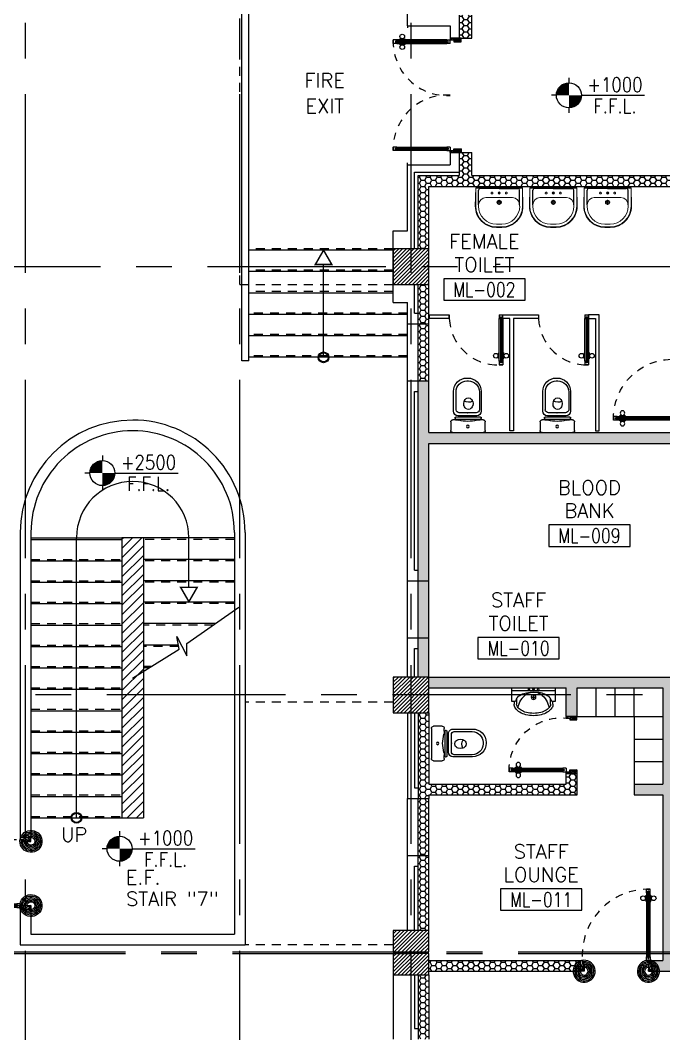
# Model space of a CAD drawing. Extents: x 417819.9 to 417911.9, y 43448 to 43539.2.
# Drawn here: x 417825.98 to 417835, y 43493.35 to 43507.55 of the extents above; entities that cross this region are included whole.
import ezdxf
from ezdxf.enums import TextEntityAlignment as Align

# ---------------------------------------------------------------- set-up
doc = ezdxf.new("R2010")
doc.units = 0
doc.header["$MEASUREMENT"] = 0
doc.header["$PDMODE"] = 3
doc.header["$PDSIZE"] = 0.1
for name, pattern in [('CENTERX2', [4, 2.5, -0.5, 0.5, -0.5]), ('DASHED', [0.75, 0.5, -0.25]), ('HIDDEN', [0.375, 0.25, -0.125]), ('HIDDEN2', [0.1875, 0.125, -0.0625])]:
    doc.linetypes.add(name, pattern=pattern)
doc.layers.get('0').update_dxf_attribs({"linetype": 'CONTINUOUS'})
doc.layers.get('DEFPOINTS').update_dxf_attribs({"linetype": 'CONTINUOUS'})
for name, color, linetype in [('A-JEERI', 3, 'CONTINUOUS'), ('AX-DIM', 4, 'CONTINUOUS'), ('AXES', 11, 'CENTERX2'), ('CANOPY-LN', 3, 'CONTINUOUS'), ('COL', 2, 'CONTINUOUS'), ('DOOR', 4, 'CONTINUOUS'), ('FIX', 3, 'CONTINUOUS'), ('Handrail', 4, 'CONTINUOUS'), ('HAT', 8, 'CONTINUOUS'), ('Hatch', 11, 'CONTINUOUS'), ('HIDDEN', 9, 'HIDDEN2'), ('INSUL', 7, 'CONTINUOUS'), ('LEV-PL', 4, 'CONTINUOUS'), ('Locker', 7, 'CONTINUOUS'), ('PART', 9, 'CONTINUOUS'), ('RM-BOX', 2, 'CONTINUOUS'), ('RM-NAME', 2, 'CONTINUOUS'), ('RM-NO', 2, 'CONTINUOUS'), ('STR', 5, 'CONTINUOUS'), ('SUNI-FUR', 3, 'CONTINUOUS'), ('WALL', 2, 'CONTINUOUS'), ('WallType2', 3, 'CONTINUOUS'), ('WIN', 7, 'CONTINUOUS')]:
    doc.layers.add(name, color=color, linetype=linetype)
doc.styles.add('ROMANS', font='ROMANS.shx', dxfattribs={"width": 0.6})
doc.styles.add('S', font='ROMANS.SHX')
doc.dimstyles.new('STANDARD in', dxfattribs={"dimtxt": 0.2, "dimasz": 0.1, "dimexe": 0.07, "dimexo": 0.05, "dimgap": 0.1, "dimtad": 1, "dimdec": 0, "dimlfac": 1000, "dimzin": 0, "dimdsep": 46, "dimtxsty": 'ROMANS', "dimblk": 'ARCHTICK', "dimcen": 0.05, "dimdle": 0.05, "dimclrd": 4, "dimclre": 4, "dimclrt": 2, "dimadec": 0, "dimazin": 0, "dimtfac": 1, "dimtdec": 0, "dimtmove": 2, "dimatfit": 3, "dimfxl": 0, "dimtolj": 1, "dimtzin": 0, "dimarcsym": 0})
pattern_1 = [(0, (0, 0), (0.075, 0.04330127), [0.05, -0.1]), (120, (0, 0), (-0.074999999836, 0.043301270284), [0.05, -0.1]), (60, (0, 0), (1.64e-10, 0.086602540284), [-0.1, 0.05])]

# ---------------------------------------------------------------- blocks, each defined once
blk = doc.blocks.new('_ARCHTICK')
at = {"color": 0, "linetype": 'ByBlock', "const_width": 0.15}
blk.add_lwpolyline([(-0.5, -0.5), (0.5, 0.5)], dxfattribs=at)
blk = doc.blocks.new('*D138')
at = {"layer": 'AX-DIM', "color": 4, "lineweight": -2}
for p, q in [((417821.305, 43466.574), (417821.305, 43525.994)), ((417831.157, 43525.944), (417821.235, 43525.944)), ((417831.157, 43466.624), (417821.235, 43466.624))]:
    blk.add_line(p, q, dxfattribs=at)
at = {"layer": 'DEFPOINTS', "color": 0}
for p in [(417821.305, 43525.944), (417831.207, 43525.944), (417831.207, 43466.624)]:
    blk.add_point(p, dxfattribs=at)
at = {"layer": 'AX-DIM', "color": 4, "lineweight": -2, "xscale": 0.1, "yscale": 0.1, "zscale": 0.1}
for p, rotation in [((417821.305, 43525.944), 90), ((417821.305, 43466.624), 270)]:
    blk.add_blockref('_ARCHTICK', p, dxfattribs=dict(at, rotation=rotation))
at = {"layer": 'AX-DIM', "color": 2, "insert": (417821.105, 43496.284), "char_height": 0.2, "attachment_point": 5, "rotation": 90, "style": 'ROMANS'}
blk.add_mtext('\\A1;59320', dxfattribs=at)
blk = doc.blocks.new('LEV1')
at = {"layer": 'LEV-PL'}
for p, q in [((0, 245), (0, 175)), ((-175, 0), (-245, 0)), ((175, 0), (1061, 0)), ((0, -175), (0, -245))]:
    blk.add_line(p, q, dxfattribs=at)
at = {"layer": 'LEV-PL', "const_width": 175}
for points in [[(-88, 0, -0.414214), (0, 88, -1)], [(88, 0, -0.414214), (0, -88, -1)]]:
    blk.add_lwpolyline(points, format="xyb", dxfattribs=at)
at = {"layer": 'LEV-PL'}
blk.add_circle((0, 0), 175, dxfattribs=at)
at = {"layer": 'LEV-PL', "color": 4, "style": 'S', "width": 0.85}
for tag, p in [('+0000', (646, 50)), ('F.F.L.', (646, -250))]:
    blk.add_attdef(tag, text='', height=200, dxfattribs=at).set_placement(p, align=Align.CENTER)
blk = doc.blocks.new('A$C24ED45A6')
at = {"layer": 'DOOR', "color": 0, "linetype": 'ByBlock'}
for p, q in [((925, 1100), (925, 1150)), ((925, 1150), (975, 1150)), ((975, 1150), (925, 1150)), ((975, 1100), (975, 1150)), ((909, 1055), (909, 990)), ((918, 1055), (909, 1055)), ((918, 978), (918, 1068)), ((925, 1068), (918, 1068)), ((918, 1055), (918, 990)), ((942, 1100), (925, 1100)), ((942, 1100), (942, 1120)), ((958, 1120), (942, 1120)), ((958, 1100), (958, 1120)), ((975, 1100), (958, 1100)), ((975, 1068), (982, 1068)), ((982, 978), (982, 1068)), ((982, 1055), (982, 990)), ((982, 1055), (991, 1055)), ((991, 1055), (991, 990)), ((918, 990), (909, 990)), ((925, 978), (918, 978)), ((975, 978), (982, 978)), ((982, 990), (991, 990)), ((0, 0), (0, 150)), ((0, 150), (25, 150)), ((25, 150), (25, 100)), ((925, 150), (925, 200)), ((925, 200), (942, 200)), ((925, 150), (975, 150)), ((942, 200), (942, 180)), ((942, 180), (958, 180)), ((958, 180), (958, 200)), ((958, 200), (975, 200)), ((975, 200), (975, 150)), ((1000, 150), (975, 150)), ((975, 150), (975, 100)), ((1000, 150), (1000, 0)), ((50, 0), (0, 0)), ((25, 100), (50, 100)), ((50, 100), (50, 0)), ((975, 100), (950, 100)), ((950, 100), (950, 0)), ((950, 0), (1000, 0))]:
    blk.add_line(p, q, dxfattribs=at)
at = {"layer": 'DOOR', "linetype": 'ByBlock'}
for p, q in [((925, 1100), (925, 200)), ((942, 200), (942, 1100)), ((958, 200), (958, 1100)), ((975, 200), (975, 1100))]:
    blk.add_line(p, q, dxfattribs=at)
at = {"layer": 'DOOR', "color": 9, "linetype": 'ByBlock'}
for p, q in [((50, 0), (0, 114)), ((50, 0), (0, 40)), ((50, 0), (37, 100)), ((950, 0), (1000, 114)), ((950, 0), (963, 100)), ((950, 0), (1000, 40))]:
    blk.add_line(p, q, dxfattribs=at)
at = {"layer": 'DOOR', "color": 0, "linetype": 'ByBlock'}
for centre in [(876, 1023), (1024, 1023)]:
    blk.add_circle(centre, 32.4, dxfattribs=at)
at = {"layer": 'DOOR', "linetype": 'HIDDEN', "ltscale": 0.5}
blk.add_arc((950, 222), 928, 88.456, 184.4816, dxfattribs=at)
at = {"layer": 'DOOR', "color": 9, "linetype": 'ByBlock'}
for centre, radius, start, end in [((50, 0), 154, 103.7142, 108.8947), ((950, 0), 154, 71.1053, 76.2858), ((50, 0), 134, 100.72, 111.8402), ((50, 0), 114, 102.6226, 115.9162), ((50, 0), 94.4, 90, 121.9818), ((50, 0), 74.4, 90, 132.2236), ((50, 0), 54.4, 90, 156.7926), ((50, 0), 34.4, 90, 180), ((50, 0), 14.4, 90, 180), ((950, 0), 94.4, 58.0182, 90), ((950, 0), 74.4, 47.7764, 90), ((950, 0), 54.4, 23.2074, 90), ((950, 0), 34.4, 0, 90), ((950, 0), 14.4, 0, 90), ((950, 0), 134, 68.1598, 79.28), ((950, 0), 114, 64.0838, 77.3774)]:
    blk.add_arc(centre, radius, start, end, dxfattribs=at)
at = {"layer": 'WALL'}
blk.add_line((1000, 0), (1000, 150), dxfattribs=at)
blk = doc.blocks.new('RM1')
at = {"layer": 'RM-BOX'}
blk.add_lwpolyline([(570, -200), (-570, -200), (-570, -500), (570, -500)], close=True, dxfattribs=at)
at = {"layer": 'RM-NAME', "style": 'ROMANS'}
for tag, p in [('ROOMNAME1', (0, 324)), ('ROOMNAME2', (0, 0))]:
    blk.add_attdef(tag, text='', height=200, dxfattribs=at).set_placement(p, align=Align.MIDDLE)
at = {"layer": 'RM-NO', "style": 'ROMANS', "width": 0.8}
blk.add_attdef('ROOMNO', text='', height=200, dxfattribs=at).set_placement((0, -350), align=Align.MIDDLE)
blk = doc.blocks.new('DOOR90')
at = {"layer": 'DOOR', "color": 7, "linetype": 'ByBlock'}
for p, q in [((-150, 0), (0, 0)), ((-150, 0), (-150, -25)), ((0, -50), (-114, 0)), ((0, -50), (-40, 0)), ((0, -50), (0, 0)), ((-1000, -25), (-1050, -25)), ((-1050, -75), (-1050, -25)), ((-1050, -25), (-1050, -75)), ((-1000, -75), (-1050, -75)), ((-1000, -42), (-1020, -42)), ((-1020, -42), (-1020, -58)), ((-1000, -58), (-1020, -58)), ((-1000, -25), (-1000, -42)), ((-1000, -58), (-1000, -75)), ((-878, -18), (-968, -18)), ((-968, -25), (-968, -18)), ((-968, -75), (-968, -82)), ((-878, -82), (-968, -82)), ((-955, -9), (-890, -9)), ((-955, -18), (-955, -9)), ((-955, -18), (-890, -18)), ((-955, -82), (-890, -82)), ((-955, -82), (-955, -91)), ((-955, -91), (-890, -91)), ((-890, -18), (-890, -9)), ((-890, -82), (-890, -91)), ((-878, -25), (-878, -18)), ((-878, -75), (-878, -82)), ((-200, -25), (-150, -25)), ((-200, -42), (-200, -25)), ((-180, -42), (-200, -42)), ((-200, -58), (-180, -58)), ((-200, -75), (-200, -58)), ((-150, -75), (-200, -75)), ((-180, -58), (-180, -42)), ((-150, -25), (-100, -25)), ((-150, -75), (-150, -25)), ((-100, -25), (-100, -50)), ((0, -50), (-100, -37)), ((-100, -50), (0, -50)), ((0, -850), (-114, -900)), ((-100, -875), (-100, -850)), ((0, -850), (-100, -863)), ((-100, -850), (0, -850)), ((0, -850), (-40, -900)), ((0, -850), (0, -900)), ((-150, -875), (-100, -875)), ((-150, -900), (-150, -875)), ((-150, -900), (0, -900)), ((0, -900), (-150, -900))]:
    blk.add_line(p, q, dxfattribs=at)
at = {"layer": 'DOOR', "linetype": 'ByBlock'}
for p, q in [((-200, -25), (-1000, -25)), ((-200, -42), (-1000, -42)), ((-200, -58), (-1000, -58)), ((-1000, -75), (-200, -75))]:
    blk.add_line(p, q, dxfattribs=at)
at = {"layer": 'DOOR', "color": 7, "linetype": 'ByBlock'}
for centre in [(-923, 24), (-923, -124)]:
    blk.add_circle(centre, 32.4, dxfattribs=at)
for centre, radius, start, end in [((0, -50), 154, 161.1053, 166.2858), ((0, -50), 94.4, 148.0182, 180), ((0, -50), 134, 158.1598, 169.28), ((0, -50), 114, 154.0838, 167.3774), ((0, -50), 74.4, 137.7764, 180), ((0, -50), 54.4, 113.2074, 180), ((0, -50), 34.4, 90, 180), ((0, -50), 14.4, 90, 180), ((0, -850), 94.4, 180, 211.9818), ((0, -850), 74.4, 180, 222.2236), ((0, -850), 54.4, 180, 246.7926), ((0, -850), 34.4, 180, 270), ((0, -850), 14.4, 180, 270), ((0, -850), 154, 193.7142, 198.8947), ((0, -850), 134, 190.72, 201.8402)]:
    blk.add_arc(centre, radius, start, end, dxfattribs=at)
at = {"layer": 'DOOR', "linetype": 'HIDDEN', "ltscale": 0.5}
blk.add_arc((-222, -50), 828, 178.2701, 275.003, dxfattribs=at)
blk = doc.blocks.new('*X104')
at = {"color": 0}
for p, q in [((24139, 47951), (24589, 48401)), ((24139, 48004), (24536, 48401)), ((24139, 48057), (24483, 48401)), ((24139, 48110), (24430, 48401)), ((24139, 48163), (24377, 48401)), ((24139, 48216), (24324, 48401)), ((24139, 48269), (24271, 48401)), ((24139, 48322), (24218, 48401)), ((24139, 48375), (24165, 48401)), ((24142, 47901), (24639, 48398)), ((24195, 47901), (24639, 48345)), ((24248, 47901), (24639, 48292)), ((24301, 47901), (24639, 48239)), ((24354, 47901), (24639, 48186)), ((24407, 47901), (24639, 48133)), ((24460, 47901), (24639, 48080)), ((24513, 47901), (24639, 48027)), ((24566, 47901), (24639, 47974)), ((24620, 47901), (24639, 47921))]:
    blk.add_line(p, q, dxfattribs=at)
blk = doc.blocks.new('*X103')
at = {"color": 0}
for p, q in [((24139, 41905), (24635, 42401)), ((24139, 41958), (24582, 42401)), ((24139, 42011), (24529, 42401)), ((24139, 42064), (24476, 42401)), ((24139, 42117), (24423, 42401)), ((24139, 42170), (24370, 42401)), ((24139, 42223), (24317, 42401)), ((24139, 42277), (24264, 42401)), ((24139, 42330), (24211, 42401)), ((24139, 42383), (24158, 42401)), ((24188, 41901), (24639, 42352)), ((24241, 41901), (24639, 42299)), ((24294, 41901), (24639, 42246)), ((24347, 41901), (24639, 42193)), ((24400, 41901), (24639, 42140)), ((24453, 41901), (24639, 42087)), ((24506, 41901), (24639, 42034)), ((24559, 41901), (24639, 41981)), ((24612, 41901), (24639, 41928))]:
    blk.add_line(p, q, dxfattribs=at)
blk = doc.blocks.new('COL50')
at = {"layer": 'COL'}
blk.add_lwpolyline([(-250, 250), (-250, -250), (250, -250), (250, 250)], close=True, dxfattribs=at)
blk = doc.blocks.new('A$C5C1537D1')
at = {"layer": 'DOOR', "color": 0, "linetype": 'ByBlock'}
for p, q in [((25, 900), (25, 950)), ((75, 950), (25, 950)), ((25, 950), (75, 950)), ((25, 900), (42, 900)), ((42, 900), (42, 920)), ((42, 920), (58, 920)), ((58, 900), (58, 920)), ((58, 900), (75, 900)), ((75, 900), (75, 950)), ((1509, 855), (1509, 790)), ((1518, 855), (1509, 855)), ((1518, 778), (1518, 868)), ((1525, 868), (1518, 868)), ((1518, 855), (1518, 790)), ((1525, 900), (1525, 950)), ((1525, 950), (1575, 950)), ((1575, 950), (1525, 950)), ((1542, 900), (1525, 900)), ((1542, 900), (1542, 920)), ((1558, 920), (1542, 920)), ((1558, 900), (1558, 920)), ((1575, 900), (1558, 900)), ((1575, 900), (1575, 950)), ((1575, 868), (1582, 868)), ((1582, 778), (1582, 868)), ((1582, 855), (1582, 790)), ((1582, 855), (1591, 855)), ((1591, 855), (1591, 790)), ((1518, 790), (1509, 790)), ((1525, 778), (1518, 778)), ((1575, 778), (1582, 778)), ((1582, 790), (1591, 790)), ((0, 150), (25, 150)), ((0, 0), (0, 150)), ((25, 200), (25, 150)), ((42, 200), (25, 200)), ((25, 150), (25, 100)), ((75, 150), (25, 150)), ((42, 180), (42, 200)), ((58, 180), (42, 180)), ((58, 200), (58, 180)), ((75, 200), (58, 200)), ((75, 150), (75, 200)), ((1525, 150), (1525, 200)), ((1525, 200), (1542, 200)), ((1525, 150), (1575, 150)), ((1542, 200), (1542, 180)), ((1542, 180), (1558, 180)), ((1558, 180), (1558, 200)), ((1558, 200), (1575, 200)), ((1575, 200), (1575, 150)), ((1575, 150), (1575, 100)), ((1600, 150), (1575, 150)), ((1600, 0), (1600, 150)), ((50, 0), (0, 0)), ((25, 100), (50, 100)), ((50, 100), (50, 0)), ((1575, 100), (1550, 100)), ((1550, 100), (1550, 0)), ((1550, 0), (1600, 0))]:
    blk.add_line(p, q, dxfattribs=at)
at = {"layer": 'DOOR', "linetype": 'ByBlock'}
for p, q in [((25, 200), (25, 900)), ((42, 200), (42, 900)), ((58, 200), (58, 900)), ((75, 900), (75, 200)), ((1525, 900), (1525, 200)), ((1542, 200), (1542, 900)), ((1558, 200), (1558, 900)), ((1575, 200), (1575, 900))]:
    blk.add_line(p, q, dxfattribs=at)
at = {"layer": 'DOOR', "color": 9, "linetype": 'ByBlock'}
for p, q in [((50, 0), (0, 114)), ((50, 0), (0, 40)), ((50, 0), (37, 100)), ((1550, 0), (1600, 114)), ((1550, 0), (1563, 100)), ((1550, 0), (1600, 40))]:
    blk.add_line(p, q, dxfattribs=at)
at = {"layer": 'DOOR', "color": 0, "linetype": 'ByBlock'}
for centre in [(1476, 823), (1624, 823)]:
    blk.add_circle(centre, 32.4, dxfattribs=at)
at = {"layer": 'DOOR', "linetype": 'HIDDEN', "ltscale": 0.5}
for centre, start, end in [((50, 199), 356.2751, 91.9062), ((1550, 199), 88.0938, 183.7249)]:
    blk.add_arc(centre, 752, start, end, dxfattribs=at)
at = {"layer": 'DOOR', "color": 9, "linetype": 'ByBlock'}
for centre, radius, start, end in [((50, 0), 154, 103.7142, 108.8947), ((1550, 0), 154, 71.1053, 76.2858), ((50, 0), 134, 100.72, 111.8402), ((50, 0), 114, 102.6226, 115.9162), ((50, 0), 94.4, 90, 121.9818), ((50, 0), 74.4, 90, 132.2236), ((50, 0), 54.4, 90, 156.7926), ((50, 0), 34.4, 90, 180), ((50, 0), 14.4, 90, 180), ((1550, 0), 94.4, 58.0182, 90), ((1550, 0), 74.4, 47.7764, 90), ((1550, 0), 54.4, 23.2074, 90), ((1550, 0), 34.4, 0, 90), ((1550, 0), 14.4, 0, 90), ((1550, 0), 134, 68.1598, 79.28), ((1550, 0), 114, 64.0838, 77.3774)]:
    blk.add_arc(centre, radius, start, end, dxfattribs=at)
at = {"layer": 'WALL', "linetype": 'ByBlock'}
for p, q in [((0, 150), (0, 0)), ((1600, 150), (1600, 0))]:
    blk.add_line(p, q, dxfattribs=at)
blk = doc.blocks.new('LAV-003')
at = {"layer": 'FIX', "linetype": 'ByBlock'}
blk.add_line((-328, -25), (328, -25), dxfattribs=at)
at = {"layer": 'FIX', "linetype": 'Continuous', "lineweight": 20}
for p, q in [((-328, -285), (-328, -25)), ((328, -285), (328, -25)), ((-288, -285), (-288, -265)), ((0, -165), (-187, -165)), ((0, -165), (187, -165)), ((287, -285), (287, -265)), ((0, -535), (-38, -535)), ((0, -535), (38, -535)), ((0, -575), (-38, -575)), ((0, -575), (38, -575))]:
    blk.add_line(p, q, dxfattribs=at)
at = {"layer": 'FIX', "linetype": 'ByBlock', "ltscale": 0.3}
for p, q in [((-288, -265), (-288, -60)), ((0, -35), (-262, -35)), ((0, -35), (262, -35)), ((287, -265), (287, -60))]:
    blk.add_line(p, q, dxfattribs=at)
at = {"layer": 'FIX', "lineweight": 20}
for p, q in [((-16, -101), (15, -101)), ((0, -85), (0, -116))]:
    blk.add_line(p, q, dxfattribs=at)
at = {"layer": 'FIX', "linetype": 'DASHED', "lineweight": 20, "ltscale": 0.04}
for p, q in [((-36, -230), (37, -230)), ((0, -194), (0, -266))]:
    blk.add_line(p, q, dxfattribs=at)
at = {"layer": 'FIX', "linetype": 'Continuous', "lineweight": 20}
blk.add_lwpolyline([(295, -25), (0, -25), (-328, -25), (-334, -285, 0.414214), (-38, -582), (0, -582), (38, -582, 0.414214), (334, -285), (328, -25), (0, -25)], format="xyb", dxfattribs=at)
at = {"layer": 'FIX', "linetype": 'HIDDEN', "lineweight": 20, "ltscale": 0.05}
for centre in [(-100, -101), (100, -101)]:
    blk.add_circle(centre, 12.4, dxfattribs=at)
at = {"layer": 'FIX', "lineweight": 20}
for centre, radius in [((0, -101), 15.5), ((0, -230), 29.5), ((0, -230), 22.5)]:
    blk.add_circle(centre, radius, dxfattribs=at)
at = {"layer": 'FIX', "linetype": 'ByBlock', "ltscale": 0.3}
for centre, start, end in [((-262, -60), 90, 180), ((262, -60), 0, 90)]:
    blk.add_arc(centre, 25, start, end, dxfattribs=at)
at = {"layer": 'FIX', "linetype": 'Continuous', "lineweight": 20}
for centre, radius, start, end in [((-187, -265), 100, 90, 180), ((187, -265), 100, 0, 90), ((-38, -285), 290, 180, 270), ((-38, -285), 250, 180, 270), ((38, -285), 290, 270, 0), ((38, -285), 250, 270, 0)]:
    blk.add_arc(centre, radius, start, end, dxfattribs=at)
blk = doc.blocks.new('A$C3CD36B94')
at = {"layer": 'DOOR', "color": 0, "linetype": 'ByBlock'}
for p, q in [((106, 950), (56, 950)), ((56, 800), (56, 950)), ((106, 850), (106, 950)), ((806, 950), (856, 950)), ((806, 850), (806, 950)), ((856, 800), (856, 950)), ((856, 950), (856, 800)), ((56, 800), (81, 800)), ((81, 850), (106, 850)), ((81, 800), (81, 850)), ((131, 800), (81, 800)), ((81, 750), (81, 800)), ((98, 750), (81, 750)), ((114, 770), (98, 770)), ((98, 770), (98, 750)), ((114, 750), (114, 770)), ((131, 750), (114, 750)), ((131, 800), (131, 750)), ((831, 850), (806, 850)), ((831, 800), (831, 850)), ((856, 800), (831, 800)), ((65, 95), (65, 160)), ((74, 160), (65, 160)), ((74, 173), (74, 83)), ((81, 173), (74, 173)), ((74, 95), (74, 160)), ((131, 173), (138, 173)), ((138, 173), (138, 83)), ((138, 95), (138, 160)), ((138, 160), (147, 160)), ((147, 95), (147, 160)), ((74, 95), (65, 95)), ((81, 83), (74, 83)), ((81, 50), (81, 0)), ((81, 50), (98, 50)), ((131, 0), (81, 0)), ((81, 0), (131, 0)), ((98, 50), (98, 30)), ((98, 30), (114, 30)), ((114, 50), (114, 30)), ((114, 50), (131, 50)), ((131, 83), (138, 83)), ((131, 50), (131, 0)), ((138, 95), (147, 95))]:
    blk.add_line(p, q, dxfattribs=at)
at = {"layer": 'DOOR', "color": 9, "linetype": 'ByBlock'}
for p, q in [((106, 950), (56, 910)), ((106, 950), (56, 837)), ((106, 950), (93, 850)), ((806, 950), (819, 850)), ((806, 950), (856, 837)), ((806, 950), (856, 910))]:
    blk.add_line(p, q, dxfattribs=at)
at = {"layer": 'DOOR', "linetype": 'ByBlock'}
for p, q in [((81, 750), (81, 50)), ((98, 750), (98, 50)), ((114, 750), (114, 50)), ((131, 50), (131, 750))]:
    blk.add_line(p, q, dxfattribs=at)
at = {"layer": 'DOOR', "color": 0, "linetype": 'ByBlock'}
for centre in [(32, 128), (179, 128)]:
    blk.add_circle(centre, 32.4, dxfattribs=at)
at = {"layer": 'DOOR', "color": 9, "linetype": 'ByBlock'}
for centre, radius, start, end in [((106, 950), 54.4, 203.2074, 270), ((106, 950), 74.4, 227.7764, 270), ((106, 950), 94.4, 238.0182, 270), ((106, 950), 34.4, 180, 270), ((106, 950), 14.4, 180, 270), ((806, 950), 34.4, 270, 0), ((806, 950), 14.4, 270, 0), ((806, 950), 54.4, 270, 336.7926), ((806, 950), 74.4, 270, 312.2236), ((806, 950), 94.4, 270, 301.9818), ((106, 950), 114, 244.0838, 257.3774), ((106, 950), 134, 248.1598, 259.28), ((106, 950), 154, 251.1053, 256.2858), ((806, 950), 134, 280.72, 291.8402), ((806, 950), 154, 283.7142, 288.8947)]:
    blk.add_arc(centre, radius, start, end, dxfattribs=at)
at = {"layer": 'DOOR', "linetype": 'HIDDEN', "ltscale": 0.5}
blk.add_arc((106, 729), 729, 268.0335, 5.6617, dxfattribs=at)
blk = doc.blocks.new('2')
at = {"layer": 'SUNI-FUR', "linetype": 'Continuous'}
for p, q in [((0.016, 0.724), (-0.003, 0.724)), ((0.014, 0.765), (0.004, 0.765)), ((-0.185, 0.576), (-0.185, 0.3)), ((-0.159, 0.57), (-0.159, 0.32)), ((0.168, 0.32), (0.168, 0.57)), ((0.203, 0.3), (0.203, 0.576)), ((-0.065, 0.438), (-0.07, 0.406)), ((-0.005, 0.487), (-0.029, 0.481)), ((0.019, 0.481), (-0.005, 0.487)), ((0.06, 0.406), (0.055, 0.438)), ((-0.07, 0.406), (-0.065, 0.375)), ((-0.029, 0.331), (-0.005, 0.326)), ((-0.005, 0.326), (0.019, 0.331)), ((0.057, 0.377), (0.06, 0.406)), ((-0.241, 0.03), (-0.241, 0.15)), ((-0.211, 0.18), (-0.17, 0.18)), ((-0.186, 0.199), (-0.186, 0.208)), ((-0.176, 0.218), (0.172, 0.218)), ((0.172, 0.189), (-0.176, 0.189)), ((-0.122, 0.237), (0.009, 0.237)), ((-0.113, 0.279), (0.008, 0.279)), ((0.001, 0.279), (0.123, 0.279)), ((0.008, 0.279), (0.001, 0.279)), ((0.009, 0.237), (0.14, 0.237)), ((0.174, 0.18), (0.211, 0.18)), ((0.174, 0.18), (0.174, 0.18)), ((0.182, 0.208), (0.182, 0.199)), ((0.241, 0.15), (0.241, 0.03)), ((0.211, 0), (-0.211, 0))]:
    blk.add_line(p, q, dxfattribs=at)
blk.add_circle((0.002, 0.087), 0.0184, dxfattribs=at)
for centre, radius, start, end in [((0.004, 0.576), 0.189, 90, 180), ((-0.005, 0.57), 0.154, 90, 180), ((0.014, 0.576), 0.189, 0, 90), ((0.014, 0.57), 0.154, 0, 90), ((0.013, 0.412), 0.082, 141.0758, 161.504), ((-0.007, 0.537), 0.112, 239.4234, 302.9162), ((0.002, 0.421), 0.0682, 117.1532, 141.0758), ((-0.012, 0.421), 0.0682, 38.9242, 62.8468), ((-0.023, 0.412), 0.082, 18.496, 38.9242), ((-0.122, 0.3), 0.063, 180, 270), ((-0.116, 0.322), 0.0432, 183.5129, 273.5129), ((0.013, 0.401), 0.082, 198.496, 218.9242), ((0.002, 0.392), 0.0682, 218.9242, 242.8468), ((-0.012, 0.392), 0.0682, 297.1532, 321.0758), ((-0.029, 0.406), 0.0901, 321.0758, 341.504), ((0.125, 0.322), 0.0432, 266.4871, 356.4871), ((0.14, 0.3), 0.063, 270, 0), ((-0.211, 0.15), 0.03, 90, 180), ((-0.176, 0.208), 0.01, 90, 180), ((-0.176, 0.199), 0.01, 180, 270), ((-0.201, -0.252), 0.433, 79.7535, 85.8109), ((0.075, 1.126), 0.973, 258.1938, 265.7347), ((-0.07, 1.126), 0.973, 274.2653, 281.8062), ((0.206, -0.252), 0.433, 94.1891, 100.2465), ((0.172, 0.208), 0.01, 0, 90), ((0.172, 0.199), 0.01, 270, 0), ((0.211, 0.15), 0.03, 0, 90), ((-0.211, 0.03), 0.03, 180, 270), ((0.211, 0.03), 0.03, 270, 0)]:
    blk.add_arc(centre, radius, start, end, dxfattribs=at)
blk = doc.blocks.new('3')
at = {"layer": 'SUNI-FUR', "linetype": 'Continuous'}
for p, q in [((-0.304, 0), (-0.304, -0.192)), ((0.304, 0), (-0.304, 0)), ((0.304, -0.192), (0.304, 0)), ((0.304, -0.039), (-0.304, -0.039)), ((0.032, -0.13), (-0.032, -0.13)), ((0.016, -0.021), (-0.015, -0.021)), ((0, -0.005), (0, -0.037)), ((0, -0.098), (0, -0.162)), ((-0.304, -0.192), (-0.254, -0.192)), ((-0.271, -0.228), (-0.271, -0.192)), ((-0.254, -0.192), (-0.239, -0.15)), ((-0.239, -0.228), (-0.239, -0.15)), ((0.239, -0.15), (0.254, -0.192)), ((0.239, -0.15), (0.239, -0.228)), ((0.254, -0.192), (0.304, -0.192)), ((0.271, -0.192), (0.271, -0.228))]:
    blk.add_line(p, q, dxfattribs=at)
for centre, radius in [((-0.065, -0.021), 0.0124), ((0, -0.13), 0.0325), ((0, -0.021), 0.0155), ((0.065, -0.021), 0.0124)]:
    blk.add_circle(centre, radius, dxfattribs=at)
for centre, radius, start, end in [((-0.085, -0.267), 0.193, 117.0377, 142.6695), ((-0.028, -0.365), 0.307, 103.0865, 118.1878), ((0.054, -0.312), 0.27, 118.7422, 143.0578), ((-0.008, -0.528), 0.47, 89.0532, 100.9895), ((-0.012, -0.189), 0.13, 84.8536, 119.4454), ((0, -0.527), 0.469, 78.0637, 90), ((0.003, -0.228), 0.168, 61.4441, 91.1678), ((-0.04, -0.297), 0.25, 35.9608, 60.2764), ((0.034, -0.367), 0.306, 62.9623, 78.0637), ((0.085, -0.267), 0.193, 37.3305, 62.9623), ((-0.191, -0.235), 0.0807, 174.5539, 214.673), ((-0.083, -0.16), 0.212, 214.673, 239.0867), ((-0.187, -0.234), 0.0525, 173.0893, 213.2084), ((-0.083, -0.16), 0.18, 214.673, 239.0867), ((0.204, -0.373), 0.433, 163.2739, 167.375), ((0.104, -0.343), 0.328, 144.0392, 163.2739), ((-0.104, -0.343), 0.328, 16.7261, 35.9608), ((0.089, -0.171), 0.167, 300.9133, 325.327), ((-0.204, -0.373), 0.433, 12.7359, 16.7261), ((0.171, -0.228), 0.068, 325.327, 0), ((0.171, -0.228), 0.101, 325.327, 0), ((-0.035, -0.081), 0.305, 239.0867, 256.0699), ((-0.035, -0.081), 0.272, 239.0867, 256.0699), ((0, 0.062), 0.452, 256.0699, 270), ((0, 0.062), 0.419, 256.0699, 270), ((0, 0.062), 0.419, 270, 283.9301), ((0, 0.062), 0.452, 270, 283.9301), ((0.035, -0.081), 0.272, 283.9301, 300.9133), ((0.035, -0.081), 0.305, 283.9301, 300.9133), ((0.089, -0.171), 0.2, 300.9133, 325.327)]:
    blk.add_arc(centre, radius, start, end, dxfattribs=at)

msp = doc.modelspace()

# ---------------------------------------------------------------- hatches: boundary and pattern name
at = {"layer": 'HAT'}
h = msp.add_hatch(dxfattribs=at)
h.set_pattern_fill('ANSI31', color=256, scale=0.3, style=0)
h.set_pattern_definition([(45, (417480.111385, 43455.963322), (-0.0265165043, 0.0265165043), [])])
h.paths.add_polyline_path([(417831.4566, 43494.7943), (417831.2066, 43494.7943), (417831.2066, 43494.4943), (417831.4566, 43494.4943)])
h.paths.add_polyline_path([(417831.7066, 43494.7943), (417831.4566, 43494.7943), (417831.4566, 43494.4943), (417831.7066, 43494.4943)])
h.paths.add_polyline_path([(417831.4566, 43494.4743), (417831.2066, 43494.4743), (417831.2066, 43494.1743), (417831.4566, 43494.1743)])
h.paths.add_polyline_path([(417831.7066, 43494.4743), (417831.4566, 43494.4743), (417831.4566, 43494.1743), (417831.7066, 43494.1743)])
at = {"layer": 'Hatch'}
h = msp.add_hatch(dxfattribs=at)
h.set_pattern_fill('ANSI31', color=256, scale=0.75, style=0)
h.set_pattern_definition([(45, (0, 0), (-0.066291260736, 0.066291260736), [])])
h.paths.add_polyline_path([(417827.7066, 43500.2945), (417827.4066, 43500.2945), (417827.4066, 43498.0943), (417827.7066, 43498.0943)])
h.paths.add_polyline_path([(417827.7066, 43498.0943), (417827.4066, 43498.0943), (417827.4066, 43496.3745), (417827.7066, 43496.3745)])
at = {"layer": 'WallType2'}
h = msp.add_hatch(dxfattribs=at)
h.set_pattern_fill('HONEY', color=256, scale=0.4, style=0)
h.set_pattern_definition(pattern_1)
h.paths.add_polyline_path([(417832.3066, 43507.6193), (417832.1316, 43507.6193), (417832.1316, 43507.2943), (417832.1566, 43507.2943), (417832.3066, 43507.2943)])
h = msp.add_hatch(dxfattribs=at)
h.set_pattern_fill('HONEY', color=256, scale=0.4, style=0)
h.set_pattern_definition(pattern_1)
h.paths.add_polyline_path([(417832.3066, 43505.6943), (417832.1316, 43505.6943), (417832.1316, 43505.3693), (417832.3066, 43505.3693)])
h = msp.add_hatch(dxfattribs=at)
h.set_pattern_fill('HONEY', color=256, scale=0.4, style=0)
h.set_pattern_definition(pattern_1)
h.paths.add_polyline_path([(417835.3417, 43505.3693), (417832.3066, 43505.3693), (417831.5566, 43505.3693), (417831.5566, 43504.3443), (417831.7066, 43504.3443), (417831.7066, 43505.2193), (417835.1917, 43505.2193), (417835.1917, 43502.8193), (417835.3417, 43502.8193)])
h = msp.add_hatch(dxfattribs=at)
h.set_pattern_fill('HONEY', color=256, scale=0.4, style=0)
h.set_pattern_definition(pattern_1)
h.paths.add_polyline_path([(417831.7066, 43503.2943), (417831.5566, 43503.2943), (417831.5566, 43502.4943), (417831.7066, 43502.4943)])
h.paths.add_polyline_path([(417831.7066, 43503.8443), (417831.5566, 43503.8443), (417831.5566, 43503.2943), (417831.7066, 43503.2943)])
h = msp.add_hatch(dxfattribs=at)
h.set_pattern_fill('HONEY', color=256, scale=0.4, style=0)
h.set_pattern_definition(pattern_1)
h.paths.add_polyline_path([(417831.7066, 43501.6193), (417835.3417, 43501.6193), (417835.3417, 43501.9193), (417835.1917, 43501.9193), (417835.1917, 43501.7693), (417831.7066, 43501.7693), (417831.7066, 43502.4943), (417831.5566, 43502.4943), (417831.5566, 43499.6943), (417831.7066, 43499.6943)])
h.paths.add_polyline_path([(417831.7066, 43499.6943), (417831.5566, 43499.6943), (417831.5566, 43498.8943), (417831.7066, 43498.8943)])
h.paths.add_polyline_path([(417831.7066, 43498.8943), (417831.5566, 43498.8943), (417831.5566, 43498.3443), (417831.7066, 43498.3443)])
h = msp.add_hatch(dxfattribs=at)
h.set_pattern_fill('HONEY', color=256, scale=0.4, style=0)
h.set_pattern_definition(pattern_1)
h.paths.add_polyline_path([(417835.1316, 43498.3443), (417831.7066, 43498.3443), (417831.7066, 43498.1943), (417833.6316, 43498.1943), (417833.6316, 43497.7943), (417833.7816, 43497.7943), (417833.7816, 43498.1943), (417834.9816, 43498.1943), (417834.9816, 43496.8443), (417834.5816, 43496.8443), (417834.5816, 43496.6943), (417834.9816, 43496.6943), (417834.9816, 43494.3743), (417834.8316, 43494.3743), (417834.8316, 43494.2243), (417835.1316, 43494.2243)])
h = msp.add_hatch(dxfattribs=at)
h.set_pattern_fill('HONEY', color=256, scale=0.4, style=0)
h.set_pattern_definition(pattern_1)
h.paths.add_polyline_path([(417833.7816, 43496.9943), (417833.6316, 43496.9943), (417833.6316, 43496.8443), (417831.7066, 43496.8443), (417831.7066, 43497.8443), (417831.5566, 43497.8443), (417831.5566, 43496.6443), (417831.7066, 43496.6443), (417831.7066, 43496.6943), (417833.7816, 43496.6943)])
h = msp.add_hatch(dxfattribs=at)
h.set_pattern_fill('HONEY', color=256, scale=0.4, style=0)
h.set_pattern_definition(pattern_1)
h.paths.add_polyline_path([(417831.7066, 43496.6443), (417831.5566, 43496.6443), (417831.5566, 43495.8443), (417831.7066, 43495.8443)])
h = msp.add_hatch(dxfattribs=at)
h.set_pattern_fill('HONEY', color=256, scale=0.4, style=0)
h.set_pattern_definition(pattern_1)
h.paths.add_polyline_path([(417831.7066, 43495.8443), (417831.5566, 43495.8443), (417831.5566, 43494.7943), (417831.7066, 43494.7943)])
h = msp.add_hatch(dxfattribs=at)
h.set_pattern_fill('HONEY', color=256, scale=0.4, style=0)
h.set_pattern_definition(pattern_1)
h.paths.add_polyline_path([(417833.8316, 43494.3743), (417831.7066, 43494.3743), (417831.7066, 43494.2243), (417833.8316, 43494.2243)])
h = msp.add_hatch(dxfattribs=at)
h.set_pattern_fill('HONEY', color=256, scale=0.4, style=0)
h.set_pattern_definition(pattern_1)
h.paths.add_polyline_path([(417831.7066, 43494.1743), (417831.5566, 43494.1743), (417831.5566, 43493.2743), (417831.7066, 43493.2743)])

# ---------------------------------------------------------------- linework, layer by layer
for p, q in [((417827.4066, 43500.2945), (417827.4066, 43496.3745)), ((417827.7066, 43500.2945), (417827.4066, 43500.2945)), ((417827.7066, 43500.2945), (417827.7066, 43496.3745)), ((417828.3132, 43498.8145), (417829.0445, 43499.3223)), ((417828.1728, 43498.9131), (417828.3132, 43498.6442)), ((417828.2079, 43498.7377), (417828.1728, 43498.9131)), ((417827.5526, 43498.3286), (417828.2079, 43498.7377)), ((417828.3132, 43498.6442), (417828.3132, 43498.8145)), ((417827.8184, 43498.4945), (417827.7066, 43498.4945)), ((417827.7864, 43498.4745), (417827.7066, 43498.4745)), ((417827.4066, 43496.3745), (417827.7066, 43496.3745))]:
    msp.add_line(p, q)
at = {"layer": 'AXES'}
for p, q in [((417826.0566, 43460.01), (417826.0566, 43538.4875)), ((417829.0566, 43460.01), (417829.0566, 43538.4875)), ((417831.4566, 43460.01), (417831.4566, 43538.4875)), ((417820.6052, 43504.0943), (417889.6966, 43504.0943)), ((417889.6966, 43498.0943), (417820.6052, 43498.0943)), ((417820.9552, 43494.4943), (417889.6966, 43494.4943)), ((417820.9552, 43494.4743), (417889.6966, 43494.4743))]:
    msp.add_line(p, q, dxfattribs=at)
at = {"layer": 'CANOPY-LN', "linetype": 'HIDDEN2'}
for q in [(417829.0566, 43511.5443), (417831.2066, 43503.8443)]:
    msp.add_line((417829.0566, 43503.8443), q, dxfattribs=at)
at = {"layer": 'COL'}
for points in [[(417831.7066, 43494.7943), (417831.2066, 43494.7943), (417831.2066, 43494.4943), (417831.7066, 43494.4943)], [(417831.7066, 43494.4743), (417831.2066, 43494.4743), (417831.2066, 43494.1743), (417831.7066, 43494.1743)]]:
    msp.add_lwpolyline(points, close=True, dxfattribs=at)
at = {"layer": 'DOOR', "linetype": 'ByBlock'}
for p, q in [((417832.6923, 43503.4193), (417832.6923, 43503.3693)), ((417832.6923, 43503.4193), (417832.7423, 43503.4193)), ((417833.8923, 43503.4193), (417833.8923, 43503.3693)), ((417833.8923, 43503.4193), (417833.9423, 43503.4193)), ((417832.6923, 43502.7693), (417832.6923, 43503.3693)), ((417832.6923, 43503.3693), (417832.7093, 43503.3693)), ((417832.7093, 43503.3693), (417832.7093, 43503.3893)), ((417832.7093, 43503.3893), (417832.7253, 43503.3893)), ((417832.7093, 43503.3693), (417832.7093, 43502.7693)), ((417832.7253, 43503.3893), (417832.7253, 43503.3693)), ((417832.7253, 43503.3693), (417832.7253, 43502.7693)), ((417832.7253, 43503.3693), (417832.7423, 43503.3693)), ((417832.7423, 43503.3693), (417832.7423, 43502.7693)), ((417833.8923, 43502.7693), (417833.8923, 43503.3693)), ((417833.8923, 43503.3693), (417833.9093, 43503.3693)), ((417833.9093, 43503.3693), (417833.9093, 43503.3893)), ((417833.9093, 43503.3893), (417833.9253, 43503.3893)), ((417833.9093, 43503.3693), (417833.9093, 43502.7693)), ((417833.9253, 43503.3893), (417833.9253, 43503.3693)), ((417833.9253, 43503.3693), (417833.9253, 43502.7693)), ((417833.9253, 43503.3693), (417833.9423, 43503.3693)), ((417833.9423, 43503.3693), (417833.9423, 43502.7693)), ((417832.6761, 43502.8143), (417832.6761, 43502.8791)), ((417832.6851, 43502.8791), (417832.6761, 43502.8791)), ((417832.6851, 43502.8917), (417832.6851, 43502.8017)), ((417832.6923, 43502.8917), (417832.6851, 43502.8917)), ((417832.6851, 43502.8143), (417832.6851, 43502.8791)), ((417832.7423, 43502.8917), (417832.7495, 43502.8917)), ((417832.7495, 43502.8917), (417832.7495, 43502.8017)), ((417832.7495, 43502.8143), (417832.7495, 43502.8791)), ((417832.7495, 43502.8791), (417832.7585, 43502.8791)), ((417832.7585, 43502.8143), (417832.7585, 43502.8791)), ((417833.8761, 43502.8143), (417833.8761, 43502.8791)), ((417833.8851, 43502.8791), (417833.8761, 43502.8791)), ((417833.8851, 43502.8917), (417833.8851, 43502.8017)), ((417833.8923, 43502.8917), (417833.8851, 43502.8917)), ((417833.8851, 43502.8143), (417833.8851, 43502.8791)), ((417833.9423, 43502.8917), (417833.9495, 43502.8917)), ((417833.9495, 43502.8917), (417833.9495, 43502.8017)), ((417833.9495, 43502.8143), (417833.9495, 43502.8791)), ((417833.9495, 43502.8791), (417833.9585, 43502.8791)), ((417833.9585, 43502.8143), (417833.9585, 43502.8791)), ((417832.6851, 43502.8143), (417832.6761, 43502.8143)), ((417832.6923, 43502.8017), (417832.6851, 43502.8017)), ((417832.6923, 43502.7693), (417832.6923, 43502.7193)), ((417832.7093, 43502.7693), (417832.6923, 43502.7693)), ((417832.6923, 43502.7193), (417832.7423, 43502.7193)), ((417832.7423, 43502.7193), (417832.6923, 43502.7193)), ((417832.7093, 43502.7693), (417832.7093, 43502.7493)), ((417832.7253, 43502.7493), (417832.7093, 43502.7493)), ((417832.7253, 43502.7693), (417832.7253, 43502.7493)), ((417832.7423, 43502.7693), (417832.7253, 43502.7693)), ((417832.7423, 43502.8017), (417832.7495, 43502.8017)), ((417832.7423, 43502.7693), (417832.7423, 43502.7193)), ((417832.7495, 43502.8143), (417832.7585, 43502.8143)), ((417833.8851, 43502.8143), (417833.8761, 43502.8143)), ((417833.8923, 43502.8017), (417833.8851, 43502.8017)), ((417833.8923, 43502.7693), (417833.8923, 43502.7193)), ((417833.9093, 43502.7693), (417833.8923, 43502.7693)), ((417833.8923, 43502.7193), (417833.9423, 43502.7193)), ((417833.9423, 43502.7193), (417833.8923, 43502.7193)), ((417833.9093, 43502.7693), (417833.9093, 43502.7493)), ((417833.9253, 43502.7493), (417833.9093, 43502.7493)), ((417833.9253, 43502.7693), (417833.9253, 43502.7493)), ((417833.9423, 43502.7693), (417833.9253, 43502.7693)), ((417833.9423, 43502.8017), (417833.9495, 43502.8017)), ((417833.9423, 43502.7693), (417833.9423, 43502.7193)), ((417833.9495, 43502.8143), (417833.9585, 43502.8143))]:
    msp.add_line(p, q, dxfattribs=at)
at = {"layer": 'DOOR', "color": 0, "linetype": 'ByBlock'}
for p, q in [((417832.7423, 43503.3693), (417832.7423, 43503.4193)), ((417833.9423, 43503.3693), (417833.9423, 43503.4193))]:
    msp.add_line(p, q, dxfattribs=at)
at = {"layer": 'DOOR', "linetype": 'ByBlock'}
for centre in [(417832.6437, 43502.8467), (417832.7908, 43502.8467), (417833.8437, 43502.8467), (417833.9908, 43502.8467)]:
    msp.add_circle(centre, 0.0324, dxfattribs=at)
at = {"layer": 'DOOR', "linetype": 'HIDDEN', "ltscale": 0.5}
for centre in [(417832.6673, 43503.3943), (417833.9173, 43503.3943)]:
    msp.add_arc(centre, 0.6755, 182.1211, 272.1211, dxfattribs=at)
at = {"layer": 'Handrail'}
for p, q in [((417829.0857, 43507.4693), (417829.0857, 43516.4693)), ((417829.1857, 43507.4693), (417829.1857, 43516.4693)), ((417829.0857, 43502.7736), (417829.0857, 43507.4693)), ((417829.1857, 43502.7736), (417829.1857, 43507.4693)), ((417829.1857, 43502.7736), (417829.0857, 43502.7736))]:
    msp.add_line(p, q, dxfattribs=at)
at = {"layer": 'HIDDEN'}
for p, q in [((417831.2066, 43497.9943), (417829.1316, 43497.9943)), ((417831.2066, 43494.5943), (417829.1316, 43494.5943))]:
    msp.add_line(p, q, dxfattribs=at)
at = {"layer": 'INSUL'}
for p, q in [((417832.1316, 43507.6193), (417832.1316, 43507.2943)), ((417832.1316, 43505.6943), (417832.1316, 43505.3693)), ((417831.5066, 43504.3443), (417831.5066, 43505.4193)), ((417831.5066, 43505.4193), (417832.1316, 43505.4193)), ((417831.5566, 43504.3443), (417831.5566, 43505.3693)), ((417831.5566, 43505.3693), (417832.1316, 43505.3693)), ((417831.5066, 43503.4443), (417831.5066, 43503.8443)), ((417831.5566, 43503.2943), (417831.5566, 43503.8443)), ((417831.5066, 43503.4443), (417831.5566, 43503.4443)), ((417831.5566, 43499.6943), (417831.5566, 43502.4943)), ((417831.5066, 43499.8443), (417831.5066, 43502.3443)), ((417831.5066, 43502.3443), (417831.5566, 43502.3443)), ((417831.5066, 43499.8443), (417831.5566, 43499.8443)), ((417831.5566, 43498.3443), (417831.5566, 43498.8943)), ((417831.5066, 43498.7443), (417831.5566, 43498.7443)), ((417831.5066, 43498.3443), (417831.5066, 43498.7443)), ((417831.5066, 43497.8443), (417831.5066, 43496.7943)), ((417831.5566, 43497.8443), (417831.5566, 43496.6443)), ((417831.5066, 43496.7943), (417831.5566, 43496.7943)), ((417831.5566, 43494.7943), (417831.5566, 43495.8443)), ((417831.5066, 43494.7943), (417831.5066, 43495.6943)), ((417831.5066, 43495.6943), (417831.5566, 43495.6943)), ((417831.5066, 43494.1743), (417831.5066, 43493.4243)), ((417831.5566, 43494.1743), (417831.5566, 43493.2743)), ((417831.5066, 43493.4243), (417831.5566, 43493.4243))]:
    msp.add_line(p, q, dxfattribs=at)
at = {"layer": 'Locker'}
for p, q in [((417834.0483, 43497.7943), (417834.0483, 43498.1943)), ((417834.315, 43497.7943), (417834.315, 43498.1943)), ((417834.5816, 43497.7943), (417834.5816, 43498.1943)), ((417833.7816, 43497.7943), (417834.5816, 43497.7943)), ((417834.5816, 43497.7943), (417834.5816, 43496.8443)), ((417834.5816, 43497.7943), (417834.9816, 43497.7943)), ((417834.5816, 43497.4777), (417834.9816, 43497.4777)), ((417834.5816, 43497.161), (417834.9816, 43497.161))]:
    msp.add_line(p, q, dxfattribs=at)
at = {"layer": 'PART'}
msp.add_line((417831.9923, 43503.3693), (417831.9923, 43503.4193), dxfattribs=at)
msp.add_lwpolyline([(417831.9923, 43503.4173), (417831.9923, 43503.3673), (417831.7153, 43503.3673), (417831.7153, 43503.4173)], close=True, dxfattribs=at)
for points in [[(417833.2423, 43503.4193), (417833.2423, 43503.3693), (417832.8923, 43503.3693), (417832.8923, 43501.7923), (417832.8423, 43501.7923), (417832.8423, 43503.3693), (417832.7423, 43503.3693), (417832.7423, 43503.4193), (417833.2423, 43503.4193)], [(417833.9423, 43503.4193), (417833.9423, 43503.3693), (417834.0423, 43503.3693), (417834.0423, 43501.7923), (417834.0923, 43501.7923), (417834.0923, 43503.4193), (417833.9423, 43503.4193)]]:
    msp.add_lwpolyline(points, dxfattribs=at)
at = {"layer": 'STR'}
for p, q in [((417831.4066, 43507.4693), (417831.4066, 43507.4393)), ((417831.4066, 43505.5193), (417831.4066, 43505.5493)), ((417831.2057, 43504.3243), (417829.1857, 43504.3243)), ((417830.2307, 43502.8243), (417830.2307, 43504.1243)), ((417831.2057, 43504.0243), (417829.1857, 43504.0243)), ((417831.2057, 43503.7243), (417829.1857, 43503.7243)), ((417831.4057, 43503.4243), (417829.1857, 43503.4243)), ((417831.4057, 43503.1243), (417829.1857, 43503.1243)), ((417831.4057, 43502.8243), (417829.1857, 43502.8243)), ((417826.1316, 43500.2945), (417827.4066, 43500.2945)), ((417826.1316, 43500.2745), (417827.4066, 43500.2745)), ((417826.7691, 43496.3745), (417826.7691, 43500.297)), ((417828.9816, 43500.2945), (417827.7066, 43500.2945)), ((417828.3441, 43499.6014), (417828.3441, 43500.297)), ((417828.9816, 43499.9945), (417827.7066, 43499.9945)), ((417826.1316, 43499.9745), (417827.4066, 43499.9745)), ((417826.1316, 43499.6745), (417827.4066, 43499.6745)), ((417828.9816, 43499.6945), (417827.7066, 43499.6945)), ((417826.1316, 43499.3745), (417827.4066, 43499.3745)), ((417828.9816, 43499.3945), (417827.7066, 43499.3945)), ((417826.1316, 43499.0745), (417827.4066, 43499.0745)), ((417828.7165, 43499.0945), (417827.7066, 43499.0945)), ((417826.1316, 43498.7745), (417827.4066, 43498.7745)), ((417828.1965, 43498.7945), (417827.7066, 43498.7945)), ((417826.1316, 43498.4745), (417827.4066, 43498.4745)), ((417827.8184, 43498.4945), (417827.7066, 43498.4945)), ((417827.7864, 43498.4745), (417827.7066, 43498.4745)), ((417826.1316, 43498.1745), (417827.4066, 43498.1745)), ((417826.1316, 43497.8745), (417827.4066, 43497.8745)), ((417826.1316, 43497.5745), (417827.4066, 43497.5745)), ((417826.1316, 43497.2745), (417827.4066, 43497.2745)), ((417826.1316, 43496.9745), (417827.4066, 43496.9745)), ((417826.1316, 43496.6745), (417827.4066, 43496.6745)), ((417826.1316, 43496.3745), (417827.4066, 43496.3745))]:
    msp.add_line(p, q, dxfattribs=at)
at = {"layer": 'STR', "linetype": 'HIDDEN2'}
for p, q in [((417831.2057, 43504.3443), (417829.1857, 43504.3443)), ((417831.2057, 43504.0443), (417829.1857, 43504.0443)), ((417831.2057, 43503.7443), (417829.1857, 43503.7443)), ((417831.4057, 43503.4443), (417829.1857, 43503.4443)), ((417831.4057, 43503.1443), (417829.1857, 43503.1443)), ((417831.4057, 43502.8443), (417829.1857, 43502.8443)), ((417826.1316, 43500.2945), (417827.4066, 43500.2945)), ((417826.1316, 43500.2745), (417827.4066, 43500.2745)), ((417828.9816, 43500.2745), (417827.7066, 43500.2745)), ((417826.1316, 43499.9945), (417827.4066, 43499.9945)), ((417828.9816, 43499.9745), (417827.7066, 43499.9745)), ((417826.1316, 43499.6945), (417827.4066, 43499.6945)), ((417828.9816, 43499.6745), (417827.7066, 43499.6745)), ((417826.1316, 43499.3945), (417827.4066, 43499.3945)), ((417828.9816, 43499.3745), (417827.7066, 43499.3745)), ((417826.1316, 43499.0945), (417827.4066, 43499.0945)), ((417828.6877, 43499.0745), (417827.7066, 43499.0745)), ((417826.1316, 43498.7945), (417827.4066, 43498.7945)), ((417828.2005, 43498.7745), (417827.7066, 43498.7745)), ((417826.1316, 43498.4945), (417827.4066, 43498.4945)), ((417826.1316, 43498.1945), (417827.4066, 43498.1945)), ((417826.1316, 43497.8945), (417827.4066, 43497.8945)), ((417826.1316, 43497.5945), (417827.4066, 43497.5945)), ((417826.1316, 43497.2945), (417827.4066, 43497.2945)), ((417826.1316, 43496.9945), (417827.4066, 43496.9945)), ((417826.1316, 43496.6945), (417827.4066, 43496.6945)), ((417826.1316, 43496.3945), (417827.4066, 43496.3945))]:
    msp.add_line(p, q, dxfattribs=at)
at = {"layer": 'STR', "const_width": 0.0215}
for points in [[(417830.1153, 43504.1243), (417830.3462, 43504.1243), (417830.2307, 43504.3243)], [(417828.2286, 43499.6014), (417828.4596, 43499.6014), (417828.3441, 43499.4014)]]:
    msp.add_lwpolyline(points, close=True, dxfattribs=at)
at = {"layer": 'STR'}
for centre, radius in [((417830.2307, 43502.8243), 0.075), ((417830.2307, 43502.8243), 0.065), ((417826.7691, 43496.3745), 0.075), ((417826.7691, 43496.3745), 0.065)]:
    msp.add_circle(centre, radius, dxfattribs=at)
msp.add_arc((417827.5566, 43500.297), 0.7875, 0, 180, dxfattribs=at)
at = {"layer": 'WALL'}
for p, q in [((417831.4066, 43507.4693), (417831.4066, 43508.8943)), ((417832.3066, 43507.2943), (417832.3066, 43507.6193)), ((417831.4066, 43507.4693), (417832.0066, 43507.4693)), ((417832.0066, 43507.4693), (417832.0066, 43507.2943)), ((417832.0066, 43507.2943), (417832.3066, 43507.2943)), ((417832.0066, 43505.6943), (417832.3066, 43505.6943)), ((417832.0066, 43505.6943), (417832.0066, 43505.5193)), ((417832.3066, 43505.3693), (417832.3066, 43505.6943)), ((417831.4066, 43504.5943), (417831.4066, 43505.5193)), ((417831.4066, 43505.5193), (417832.0066, 43505.5193)), ((417832.3066, 43505.3693), (417840.8316, 43505.3693)), ((417831.7066, 43504.3443), (417831.7066, 43505.2193)), ((417831.7066, 43505.2193), (417835.1917, 43505.2193)), ((417831.2057, 43504.5943), (417831.4066, 43504.5943)), ((417831.2057, 43503.5943), (417831.2057, 43504.5943)), ((417831.7066, 43503.2943), (417831.7066, 43503.8443)), ((417831.2057, 43503.5943), (417831.4066, 43503.5943)), ((417831.4066, 43503.2943), (417831.4066, 43503.5943)), ((417831.4066, 43503.2943), (417831.7066, 43503.2943)), ((417831.4066, 43499.6943), (417831.4066, 43502.4943)), ((417831.4066, 43502.4943), (417831.7066, 43502.4943)), ((417831.7066, 43501.7693), (417831.7066, 43502.4943)), ((417831.7066, 43501.7693), (417835.1917, 43501.7693)), ((417831.7066, 43501.6193), (417836.1816, 43501.6193)), ((417831.7066, 43499.6943), (417831.7066, 43501.6193)), ((417825.9816, 43500.3699), (417825.9816, 43496.0943)), ((417826.1316, 43500.3699), (417826.1316, 43496.0943)), ((417828.9816, 43500.3699), (417828.9816, 43494.7443)), ((417829.1316, 43500.3699), (417829.1316, 43494.5943)), ((417831.4066, 43499.6943), (417831.7066, 43499.6943)), ((417831.4066, 43498.8943), (417831.7066, 43498.8943)), ((417831.4066, 43498.3443), (417831.4066, 43498.8943)), ((417831.7066, 43498.3443), (417831.7066, 43498.8943)), ((417831.7066, 43498.3443), (417836.1816, 43498.3443)), ((417831.7066, 43498.1943), (417833.6316, 43498.1943)), ((417833.6316, 43497.7943), (417833.6316, 43498.1943)), ((417833.7816, 43498.1943), (417834.9816, 43498.1943)), ((417833.7816, 43497.7943), (417833.7816, 43498.1943)), ((417834.9816, 43498.1943), (417834.9816, 43496.8443)), ((417831.4066, 43497.8443), (417831.4066, 43496.6443)), ((417831.7066, 43497.8443), (417831.7066, 43496.8443)), ((417833.6316, 43497.7943), (417833.7816, 43497.7943)), ((417833.6316, 43496.8443), (417833.6316, 43496.9943)), ((417833.6316, 43496.9943), (417833.7816, 43496.9943)), ((417833.7816, 43496.6943), (417833.7816, 43496.9943)), ((417831.7066, 43496.8443), (417833.6316, 43496.8443)), ((417834.5816, 43496.8443), (417834.5816, 43496.6943)), ((417834.5816, 43496.8443), (417834.9816, 43496.8443)), ((417831.4066, 43496.6443), (417831.7066, 43496.6443)), ((417831.7066, 43496.6943), (417833.7816, 43496.6943)), ((417831.7066, 43496.6943), (417831.7066, 43496.6443)), ((417834.5816, 43496.6943), (417834.9816, 43496.6943)), ((417834.9816, 43496.6943), (417834.9816, 43494.3743)), ((417831.4066, 43494.7943), (417831.4066, 43495.8443)), ((417831.4066, 43495.8443), (417831.7066, 43495.8443)), ((417831.7066, 43494.7943), (417831.7066, 43495.8443)), ((417825.9816, 43495.0943), (417825.9816, 43494.5943)), ((417826.1316, 43495.0943), (417826.1316, 43494.7443)), ((417826.1316, 43494.7443), (417828.9816, 43494.7443)), ((417825.9816, 43494.5943), (417829.1316, 43494.5943)), ((417831.7066, 43494.3743), (417833.8316, 43494.3743)), ((417833.8316, 43494.3743), (417833.8316, 43494.2243)), ((417834.8316, 43494.3743), (417834.8316, 43494.2243)), ((417834.8316, 43494.3743), (417834.9816, 43494.3743)), ((417831.2066, 43494.1743), (417831.2066, 43493.2743)), ((417831.7066, 43494.2243), (417833.8316, 43494.2243)), ((417831.7066, 43494.1743), (417831.7066, 43493.2743)), ((417834.8316, 43494.2243), (417835.2816, 43494.2243))]:
    msp.add_line(p, q, dxfattribs=at)
for radius, start, end in [(1.575, 90, 180), (1.575, 359.99997, 90), (1.425, 90, 180.00002), (1.425, 359.99997, 90)]:
    msp.add_arc((417827.5566, 43500.3699), radius, start, end, dxfattribs=at)
at = {"layer": 'WIN'}
for p, q in [((417831.4066, 43502.4943), (417831.4066, 43503.2943)), ((417831.5566, 43502.4943), (417831.5566, 43503.2943)), ((417831.7066, 43502.4943), (417831.7066, 43503.2943)), ((417831.4066, 43498.8943), (417831.4066, 43499.6943)), ((417831.5566, 43498.8943), (417831.5566, 43499.6943)), ((417831.7066, 43498.8943), (417831.7066, 43499.6943)), ((417831.4066, 43495.8443), (417831.4066, 43496.6443)), ((417831.5566, 43495.8443), (417831.5566, 43496.6443)), ((417831.7066, 43495.8443), (417831.7066, 43496.6443))]:
    msp.add_line(p, q, dxfattribs=at)

# ---------------------------------------------------------------- block references
at = {"layer": 'A-JEERI', "linetype": 'ByBlock', "xscale": 0.001000000047497451, "yscale": 0.0009999999892897904, "zscale": 0.001}
for p in [(417832.6906, 43505.2256), (417833.4494, 43505.2256), (417834.21, 43505.2256)]:
    msp.add_blockref('LAV-003', p, dxfattribs=at)
at = {"layer": 'COL', "xscale": 0.001000000047497451, "yscale": 0.0009999999892897904, "zscale": 0.001}
for p in [(417831.4566, 43504.0943), (417831.4566, 43498.0943)]:
    msp.add_blockref('COL50', p, dxfattribs=at)
at = {"layer": 'DOOR', "color": 0, "yscale": 0.0009999999892897904, "zscale": 0.001}
for name, p, xscale, rotation in [('A$C5C1537D1', (417832.1566, 43505.6943), 0.0009999999892897904, 90), ('DOOR90', (417835.3417, 43501.9193), -0.001000000047497451, 180), ('A$C3CD36B94', (417832.8312, 43496.9384), -0.0009999999892897904, 270), ('A$C24ED45A6', (417826.1316, 43496.0943), -0.001000000047497451, 90)]:
    msp.add_blockref(name, p, dxfattribs=dict(at, xscale=xscale, rotation=rotation))
at = {"layer": 'DOOR', "color": 0, "xscale": 0.001000000047497451, "yscale": 0.0009999999892897904, "zscale": 0.001}
msp.add_blockref('A$C24ED45A6', (417833.8316, 43494.2243), dxfattribs=at)
at = {"layer": 'HAT', "xscale": 0.001000000047497451, "yscale": 0.0009999999892897904, "zscale": 0.001}
for p, values in [((417832.4835, 43504.1234), {'ROOMNO': 'ML-002', 'ROOMNAME2': 'TOILET', 'ROOMNAME1': 'FEMALE'}), ((417833.9554, 43500.6762), {'ROOMNO': 'ML-009', 'ROOMNAME2': 'BANK', 'ROOMNAME1': 'BLOOD'}), ((417832.9624, 43499.0996), {'ROOMNO': 'ML-010', 'ROOMNAME2': 'TOILET', 'ROOMNAME1': 'STAFF'}), ((417833.2794, 43495.578), {'ROOMNO': 'ML-011', 'ROOMNAME2': 'LOUNGE', 'ROOMNAME1': 'STAFF'})]:
    msp.add_blockref('RM1', p, dxfattribs=at).add_auto_attribs(values)
for name in ['*X104', '*X103']:
    msp.add_blockref(name, (417807.0674, 43455.9433), dxfattribs=at)
at = {"layer": 'PART', "xscale": 0.001000000047497451, "yscale": 0.0009999999892897904, "zscale": 0.001}
for p, values in [((417833.6678, 43506.4943), {'F.F.L.': 'F.F.L.', '+0000': '+1000'}), ((417827.1324, 43501.202), {'F.F.L.': 'F.F.L.', '+0000': '+2500'}), ((417827.3728, 43495.9398), {'F.F.L.': 'F.F.L.', '+0000': '+1000'})]:
    msp.add_blockref('LEV1', p, dxfattribs=at).add_auto_attribs(values)
at = {"layer": 'SUNI-FUR', "xscale": -1}
for name, p in [('2', (417832.2546, 43501.7693)), ('2', (417833.5057, 43501.7693)), ('3', (417833.1725, 43498.1943))]:
    msp.add_blockref(name, p, dxfattribs=at)
at = {"layer": 'SUNI-FUR', "xscale": -1, "rotation": 270}
msp.add_blockref('2', (417831.7423, 43497.4146), dxfattribs=at)

# ---------------------------------------------------------------- texts
at = {"layer": 'RM-NAME', "style": 'ROMANS'}
for s, p in [('FIRE', (417830.2461, 43506.7027)), ('EXIT', (417830.2461, 43506.3443)), ('UP', (417826.7372, 43496.1396)), ('E.F.', (417827.7028, 43495.539)), ('STAIR "7"', (417828.1118, 43495.239))]:
    msp.add_text(s, height=0.2, dxfattribs=at).set_placement(p, align=Align.MIDDLE)

# ---------------------------------------------------------------- dimensions: what is measured, and where the dimension line sits
at = {"layer": 'AX-DIM'}
dim = msp.add_linear_dim(base=(417821.3052, 43525.9443), p1=(417831.2066, 43466.6243), p2=(417831.2066, 43525.9443), angle=90, dimstyle='STANDARD in', dxfattribs=at)
dim.commit()
dim.dimension.update_dxf_attribs({"geometry": '*D138', "text_midpoint": (417821.1052, 43496.2843)})

doc.saveas('drawing.dxf')
